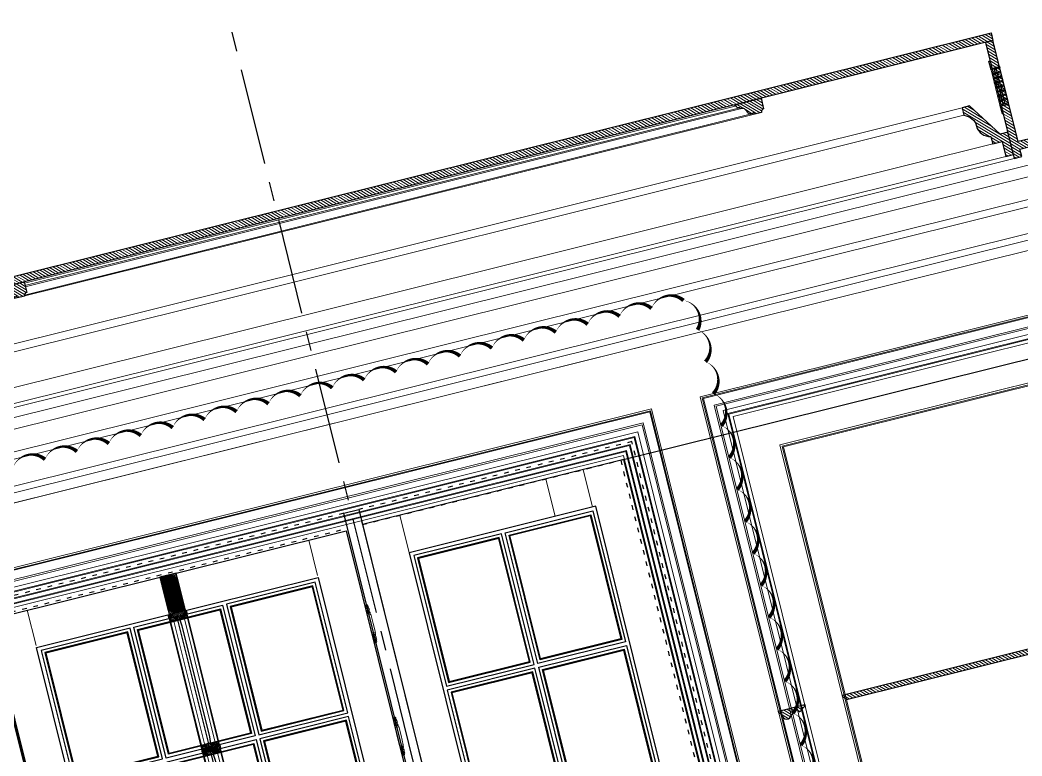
# Model space of a CAD drawing. Header units: inches. Extents: x 122939 to 389145, y 29603 to 529479.
# Drawn here: x 337555 to 340154, y 515883 to 517790 of the extents above; entities that cross this region are included whole.
import ezdxf

# ---------------------------------------------------------------- set-up
doc = ezdxf.new("R2010")
doc.units = ezdxf.units.IN
doc.header["$MEASUREMENT"] = 0
for name, pattern in [('ACAD_ISO03W100', [30, 12, -18]), ('CENTER', [2, 1.25, -0.25, 0.25, -0.25]), ('DASHDOT', [1, 0.5, -0.25, 0, -0.25])]:
    doc.linetypes.add(name, pattern=pattern)
for name, color, linetype in [('CQ Grg Gypsum', 41, 'Continuous'), ('FURNITURE', 252, 'Continuous'), ('gypsum', 31, 'Continuous'), ('hatch', 8, 'Continuous'), ('Layer7', 8, 'Continuous'), ('METAL', 5, 'Continuous'), ('PROJECTION', 8, 'Continuous')]:
    doc.layers.add(name, color=color, linetype=linetype)
for name, color, linetype, lineweight in [('CQ Grille', 211, 'A-4010 WALL SECTIONS$0$BATTING', 0), ('CQ gypsum 2', 42, 'Continuous', 0), ('CQ Gypsum Hatch', 8, 'Continuous', 20)]:
    doc.layers.add(name, color=color, linetype=linetype, lineweight=lineweight)
doc.styles.get("Standard").update_dxf_attribs({"font": 'arial.ttf'})
doc.linetypes.add('A-4010 WALL SECTIONS$0$BATTING', pattern='A,0.0001,-0.1,[134,ltypeshp.shx,S=0.1,R=0,X=-0.1,Y=0],-0.2,[134,ltypeshp.shx,S=0.1,R=180,X=0.1,Y=0],-0.1', length=0.4001000000000001)
doc.dimstyles.new('CQ 20', dxfattribs={"dimscale": 0.2, "dimtxt": 150, "dimasz": 100, "dimexe": 100, "dimexo": 20, "dimgap": 80, "dimtad": 1, "dimdec": 0, "dimzin": 0, "dimdsep": 46, "dimtxsty": 'Standard', "dimblk": 'DOT', "dimcen": 100, "dimclrd": 1, "dimclre": 1, "dimclrt": 3, "dimadec": 0, "dimazin": 0, "dimtfac": 1, "dimtdec": 0, "dimtofl": 0, "dimtmove": 0, "dimatfit": 3, "dimfxl": 1, "dimtolj": 1, "dimtzin": 0, "dimlwd": -1, "dimarcsym": 0})
pattern_1 = [(135, (0, 0), (-4.419417382415923, -4.41941738241592), [])]
pattern_2 = [(135, (-731.5624121256333, 902.8979244012171), (-1.767766952966369, -1.767766952966369), [])]
pattern_3 = [(135, (-484.0624121256315, 791.2379308583695), (-1.767766952966369, -1.767766952966369), [])]

# ---------------------------------------------------------------- blocks, each defined once
blk = doc.blocks.new('section ceiling c and d')
at = {"layer": 'CQ Gypsum Hatch'}
h = blk.add_hatch(dxfattribs=at)
h.set_pattern_fill('ANSI31', color=256, scale=50, angle=89.99999999999999, style=0)
h.set_pattern_definition(pattern_1)
h.paths.add_polyline_path([(233496.9999999944, -77495.99998771911), (233496.9999999944, -77475.99998771911), (236387.0827586252, -77475.99998771964), (236387.082758625, -77495.99998771964)])
h = blk.add_hatch(dxfattribs=at)
h.set_pattern_fill('ANSI31', color=256, scale=50, angle=89.99999999999999, style=0)
h.set_pattern_definition([(135, (-1970.082758630422, -2.095475792884827e-09), (-4.419417382415923, -4.41941738241592), [])])
edge = h.paths.add_edge_path()
edge.add_line((233796.999999994, -77495.99998620548), (233796.9999999939, -77524.37417744893))
edge.add_arc((233796.9999999937, -77532.18667744903), 7.812499999999999, 89.9999999999839, 179.9999999999839)
edge.add_line((233789.1874999942, -77532.18667744903), (233770.4374999942, -77532.186677449))
edge.add_line((233770.4374999939, -77532.18667744892), (233770.4374999939, -77525.93667744889))
edge.add_arc((233763.4244095796, -77521.18439792958), 8.471575873886328, 269.2454723607782, 325.8772603763292, ccw=False)
edge.add_arc((233763.3769192867, -77519.8217148002), 9.8337331454836, 200.3020027309789, 269.62670473501373, ccw=False)
edge.add_arc((233711.1164921593, -77537.37203852087), 45.30040932053804, 18.18592639775025, 30.09764001402735)
edge.add_arc((233741.5624717535, -77519.57261538715), 10.03429423482947, 29.3458222726193, 84.05153147357571)
edge.add_arc((233738.5304368192, -77545.49400170404), 36.13183004922327, 83.52922315540752, 91.62468517509228)
edge.add_line((233737.5060161276, -77509.37669691897), (233737.5060161276, -77506.42338870215))
edge.add_arc((233738.3554601738, -77482.52190204262), 23.91657625425081, 257.9630168329807, 267.96460009574935, ccw=False)
edge.add_arc((233734.2034305464, -77502.35558701225), 3.653872664903471, 198.8512363217455, 256.7800205599295, ccw=False)
edge.add_arc((233747.2607251386, -77496.48165056092), 17.95877705049954, 190.9931405080333, 203.1300132639854, ccw=False)
edge.add_line((233729.6314912839, -77499.90623620816), (233726.506491284, -77499.9062362081))
edge.add_line((233726.5064912841, -77499.90623620793), (233726.5064912841, -77495.9999862079))
edge.add_line((233726.5064912842, -77495.99998620816), (233796.9999999943, -77495.9999862082))
h = blk.add_hatch(dxfattribs=at)
h.set_pattern_fill('ANSI31', color=256, scale=50, angle=89.99999999999999, style=0)
h.set_pattern_definition(pattern_1)
edge = h.paths.add_edge_path()
edge.add_line((235767.0827586244, -77495.99998620339), (235767.0827586244, -77524.37417744684))
edge.add_arc((235767.0827586241, -77532.18667744694), 7.812499999999999, 89.9999999999839, 179.9999999999839)
edge.add_line((235759.2702586246, -77532.18667744694), (235740.5202586247, -77532.18667744691))
edge.add_line((235740.5202586243, -77532.18667744682), (235740.5202586243, -77525.93667744679))
edge.add_arc((235733.50716821, -77521.18439792749), 8.471575873886328, 269.2454723607782, 325.8772603763292, ccw=False)
edge.add_arc((235733.4596779171, -77519.8217147981), 9.8337331454836, 200.3020027309789, 269.62670473501373, ccw=False)
edge.add_arc((235681.1992507897, -77537.37203851878), 45.30040932053804, 18.18592639775025, 30.09764001402735)
edge.add_arc((235711.645230384, -77519.57261538506), 10.03429423482947, 29.3458222726193, 84.05153147357571)
edge.add_arc((235708.6131954496, -77545.49400170194), 36.13183004922327, 83.52922315540752, 91.62468517509228)
edge.add_line((235707.588774758, -77509.37669691688), (235707.588774758, -77506.42338870006))
edge.add_arc((235708.4382188043, -77482.52190204052), 23.91657625425081, 257.9630168329807, 267.96460009574935, ccw=False)
edge.add_arc((235704.2861891768, -77502.35558701016), 3.653872664903471, 198.8512363217455, 256.7800205599295, ccw=False)
edge.add_arc((235717.343483769, -77496.48165055882), 17.95877705049954, 190.9931405080333, 203.1300132639854, ccw=False)
edge.add_line((235699.7142499143, -77499.90623620606), (235696.5892499145, -77499.906236206))
edge.add_line((235696.5892499145, -77499.90623620583), (235696.5892499145, -77495.9999862058))
edge.add_line((235696.5892499146, -77495.99998620606), (235767.0827586247, -77495.99998620611))
h = blk.add_hatch(dxfattribs=at)
h.set_pattern_fill('ANSI31', color=256, scale=50, angle=89.99999999999999, style=0)
h.set_pattern_definition([(135, (5238.99999998897, -7.62520357966423e-09), (-4.419417382415923, -4.41941738241592), [])])
h.paths.add_polyline_path([(236417.8461696338, -77785.99998772691), (236417.8461696338, -77765.99998772686), (236387.0827586248, -77765.99998772697), (236387.0827586248, -77495.99998772686), (236367.0827586247, -77495.99998772686), (236367.0827586248, -77805.99998772686), (236387.0827586247, -77805.99998772697), (236387.0827586248, -77785.99998772686)])
edge = h.paths.add_edge_path()
edge.add_line((236267.0827586248, -77645.99998772691), (236267.0827586248, -77665.99998772686))
edge.add_arc((236254.5636706293, -77701.37076486254), 37.52092002366012, 0.5661990946423998, 70.50915648572061, ccw=False)
edge.add_arc((236327.8890788671, -77700.66599894468), 35.80787787715262, 180.5344194090292, 260.6681698820662)
edge.add_line((236322.0827586247, -77735.99998772755), (236322.0827586249, -77755.99998772686))
edge.add_line((236322.0827586249, -77755.99998772686), (236347.0827586248, -77755.99998772686))
edge.add_line((236347.0827586248, -77755.99998772686), (236347.0827586247, -77795.99998772674))
edge.add_line((236347.0827586247, -77795.99998772674), (236367.0827586247, -77795.99998772697))
edge.add_line((236367.0827586247, -77795.99998772697), (236367.0827586249, -77735.99998772767))
edge.add_line((236367.0827586249, -77735.99998772767), (236347.0827586248, -77735.99998772755))
edge.add_line((236347.0827586248, -77735.99998772755), (236287.0827586247, -77645.99998772709))
edge.add_line((236287.0827586247, -77645.99998772709), (236267.0827586248, -77645.99998772691))
at = {"layer": 'CQ Grg Gypsum', "elevation": -1.118016549531316e-06}
blk.add_lwpolyline([(233496.9999999944, -77495.99998771911), (233496.9999999944, -77475.99998771911), (236387.0827586252, -77475.99998771964), (236387.082758625, -77495.99998771964)], close=True, dxfattribs=at)
at = {"layer": 'CQ Grg Gypsum'}
for points, elevation in [([(233796.9999999944, -77495.99998771917), (233796.9999999943, -77524.37417896272, 0.4142135623730696), (233789.1874999946, -77532.18667896243), (233770.4374999948, -77532.18667896243), (233770.4374999946, -77525.93667896232, -0.2522580878900783), (233763.3128506931, -77529.65524074773, -0.3120623172866313), (233754.1540890424, -77523.2337113092, 0.0520215070008044), (233750.3091413721, -77514.65501266997, 0.2433378965035784), (233742.6023653426, -77509.59235226968, 0.0353378151643051), (233737.5060161277, -77509.37669843255), (233737.5060161276, -77506.42339021526, -0.0436678643667718), (233733.3678251281, -77505.91263070132, -0.2582860905383594), (233730.7455490613, -77503.5361989967, -0.0530066584703844), (233729.6314912845, -77499.90623772179), (233726.5064912841, -77499.90623772144), (233726.5064912846, -77495.99998772144), (233796.9999999946, -77495.99998772121)], 4.172064042733835e-07), ([(235767.0827586249, -77495.99998771708), (235767.0827586247, -77524.37417896063, 0.4142135623730696), (235759.270258625, -77532.18667896034), (235740.5202586252, -77532.18667896034), (235740.520258625, -77525.93667896022, -0.2522580878900783), (235733.3956093235, -77529.65524074563, -0.3120623172866313), (235724.2368476728, -77523.23371130711, 0.0520215070008044), (235720.3919000025, -77514.65501266788, 0.2433378965035784), (235712.6851239731, -77509.59235226759, 0.0353378151643051), (235707.5887747581, -77509.37669843045), (235707.588774758, -77506.42339021317, -0.0436678643667718), (235703.4505837585, -77505.91263069923, -0.2582860905383594), (235700.8283076917, -77503.53619899461, -0.0530066584703844), (235699.7142499149, -77499.9062377197), (235696.5892499146, -77499.90623771935), (235696.589249915, -77495.99998771935), (235767.082758625, -77495.99998771911)], -1.466640768763068e-07)]:
    blk.add_lwpolyline(points, format="xyb", dxfattribs=dict(at, elevation=elevation))
at = {"layer": 'gypsum', "ltscale": 5, "elevation": -1.452116569820947e-07}
blk.add_lwpolyline([(236417.8461696338, -77785.99998772691), (236417.8461696338, -77765.99998772686), (236387.0827586248, -77765.99998772697), (236387.0827586248, -77495.99998772686), (236367.0827586247, -77495.99998772686), (236367.0827586248, -77805.99998772686), (236387.0827586247, -77805.99998772697), (236387.0827586248, -77785.99998772686), (236417.8461696338, -77785.99998772691)], dxfattribs=at)
blk.add_lwpolyline([(236267.0827586248, -77645.99998772691), (236267.0827586248, -77665.99998772686, -0.3150251714978598), (236292.0827586211, -77700.99998772395, 0.3646312828489309), (236322.0827586247, -77735.99998772755), (236322.0827586249, -77755.99998772686), (236347.0827586248, -77755.99998772686), (236347.0827586247, -77795.99998772674), (236367.0827586247, -77795.99998772697), (236367.0827586249, -77735.99998772767), (236347.0827586248, -77735.99998772755), (236287.0827586247, -77645.99998772709)], format="xyb", close=True, dxfattribs=at)
blk = doc.blocks.new('DIFFUSER SEC')
at = {"layer": 'FURNITURE', "color": 251, "linetype": 'Continuous', "lineweight": 0}
for p, q in [((55028.50211812685, -20119.84090920478), (55028.50211812685, -20213.84090920665)), ((55051.50211812708, -20119.84090920478), (55051.50211812708, -20213.84090920665))]:
    blk.add_line(p, q, dxfattribs=at)
at = {"layer": 'Layer7', "linetype": 'DASHDOT', "ltscale": 1000}
for p, q in [((55028.66382887423, -20116.84090920667), (55028.50211812684, -20116.67919845927)), ((55048.50211812684, -20217.50150354892), (55047.84152378461, -20216.84090920667))]:
    blk.add_line(p, q, dxfattribs=at)
at = {"layer": 'METAL'}
for points in [[(55048.50211812684, -20096.84090920664), (55048.50211812684, -20116.84090920665), (55028.50211812685, -20116.84090920665), (55028.50211812685, -20119.84090920478), (55051.50211812708, -20119.84090920478), (55051.50211812708, -20096.84090920664), (55048.50211812684, -20096.84090920664)], [(55048.50211812684, -20236.84090920665), (55048.50211812684, -20216.84090920664), (55028.50211812685, -20216.84090920664), (55028.50211812685, -20213.84090920665), (55051.50211812708, -20213.84090920665), (55051.50211812708, -20236.84090920665), (55048.50211812684, -20236.84090920665)]]:
    blk.add_lwpolyline(points, dxfattribs=at)
for points in [[(55028.50211812685, -20130.21590920665), (55051.50211812708, -20130.21590920665), (55051.50211812708, -20132.21590920664), (55028.50211812685, -20132.21590920664)], [(55028.50211812685, -20142.09090920478), (55051.50211812708, -20142.09090920478), (55051.50211812708, -20144.09090920664), (55028.50211812685, -20144.09090920664)], [(55028.50211812685, -20153.96590920664), (55051.50211812708, -20153.96590920664), (55051.50211812708, -20155.96590920664), (55028.50211812685, -20155.96590920664)], [(55028.50211812685, -20165.84090920664), (55051.50211812708, -20165.84090920664), (55051.50211812708, -20167.84090920664), (55028.50211812685, -20167.84090920664)], [(55028.50211812685, -20177.71590920665), (55051.50211812708, -20177.71590920665), (55051.50211812708, -20179.71590920665), (55028.50211812685, -20179.71590920665)], [(55028.50211812685, -20189.59090920664), (55051.50211812708, -20189.59090920664), (55051.50211812708, -20191.59090920664), (55028.50211812685, -20191.59090920664)], [(55028.50211812685, -20201.46590920664), (55051.50211812708, -20201.46590920664), (55051.50211812708, -20203.46590920664), (55028.50211812685, -20203.46590920664)]]:
    blk.add_lwpolyline(points, close=True, dxfattribs=at)
at = {"layer": 'PROJECTION'}
for p, q in [((55037.50211812684, -20130.21590920665), (55037.50211812684, -20119.84090920478)), ((55037.50211812684, -20142.09090920478), (55037.50211812684, -20132.21590920664)), ((55042.50211812707, -20130.21590920665), (55042.50211812707, -20119.84090920478)), ((55042.50211812707, -20142.09090920478), (55042.50211812707, -20132.21590920664)), ((55037.50211812684, -20153.96590920664), (55037.50211812684, -20144.09090920664)), ((55037.50211812684, -20165.84090920664), (55037.50211812684, -20155.96590920664)), ((55037.50211812684, -20177.71590920665), (55037.50211812684, -20167.84090920664)), ((55042.50211812707, -20153.96590920664), (55042.50211812707, -20144.09090920664)), ((55042.50211812707, -20165.84090920664), (55042.50211812707, -20155.96590920664)), ((55042.50211812707, -20177.71590920665), (55042.50211812707, -20167.84090920664)), ((55037.50211812684, -20189.59090920664), (55037.50211812684, -20179.71590920665)), ((55037.50211812684, -20201.46590920664), (55037.50211812684, -20191.59090920664)), ((55042.50211812707, -20189.59090920664), (55042.50211812707, -20179.71590920665)), ((55042.50211812707, -20201.46590920664), (55042.50211812707, -20191.59090920664)), ((55037.50211812684, -20213.84090920665), (55037.50211812684, -20203.46590920664)), ((55042.50211812707, -20213.84090920665), (55042.50211812707, -20203.46590920664))]:
    blk.add_line(p, q, dxfattribs=at)
blk = doc.blocks.new('french door panel')
at = {"lineweight": 0}
h = blk.add_hatch(dxfattribs=at)
h.set_pattern_fill('ANSI31', color=8, scale=20, angle=90)
h.set_pattern_definition(pattern_2)
edge = h.paths.add_edge_path()
edge.add_line((6357.984471745129, 4229.229499793187), (6357.984471745129, 4129.229499793187))
edge.add_line((6357.984471745129, 4129.229499793187), (6401.984471745129, 4129.229499793187))
edge.add_line((6401.984471745129, 4129.229499793187), (6401.984471745129, 4228.793211033593))
edge.add_line((6401.984471745129, 4228.793211033593), (6357.984471745129, 4228.793211033593))
h = blk.add_hatch(dxfattribs=at)
h.set_pattern_fill('ANSI31', color=8, scale=20)
h.set_pattern_definition([(45, (-731.5624121256333, 902.8979244012171), (-1.767766952966369, 1.767766952966369), [])])
h.paths.add_polyline_path([(6393.984471745129, 4109.229499793187), (6393.984471745129, 4111.229499793189, 0.4142135623731283), (6401.984471745128, 4119.229499793187), (6403.984471745135, 4119.229499793189), (6403.984471745126, 4129.229499793187), (6355.984471745129, 4129.229499793187), (6355.984471745129, 4119.229499793189), (6382.984471745129, 4119.229499793189), (6382.984471745103, 4109.229499793184)])
h = blk.add_hatch(dxfattribs=at)
h.set_pattern_fill('ANSI31', color=8, scale=20, angle=90)
h.set_pattern_definition(pattern_2)
h.paths.add_polyline_path([(6376.984471745127, 4109.229499793187), (6376.98447174513, 4119.229499793183), (6357.984471745131, 4119.229499793189, 0.4142135623732948), (6365.984471745129, 4111.229499793189), (6365.984471745129, 4109.229499793187)])
h = blk.add_hatch(dxfattribs=at)
h.set_pattern_fill('ANSI31', color=8, scale=20)
h.set_pattern_definition([(45, (-484.0624121256315, 791.2379308583695), (-1.767766952966369, 1.767766952966369), [])])
edge = h.paths.add_edge_path()
edge.add_line((6355.984471745131, 3760.069506375288), (6382.984471745098, 3760.069506375285))
edge.add_line((6382.984471745098, 3760.069506375285), (6382.984471745101, 3750.069506375282))
edge.add_line((6382.984471745101, 3750.069506375282), (6393.984471745131, 3750.069506375282))
edge.add_line((6393.984471745131, 3750.069506375282), (6393.984471745131, 3752.069506375284))
edge.add_arc((6393.984471745132, 3760.069506375282), 7.999999999998181, 269.9999999999935, 360)
edge.add_line((6401.984471745131, 3760.069506375282), (6403.984471745131, 3760.069506375284))
edge.add_line((6403.984471745131, 3760.069506375284), (6403.984471745129, 3770.069506375282))
edge.add_line((6403.984471745129, 3770.069506375282), (6401.984471745131, 3770.069506375282))
edge.add_arc((6393.984471745131, 3770.069506375282), 8, 360, 450)
edge.add_line((6393.984471745131, 3778.069506375282), (6393.984471745131, 3780.069506375285))
edge.add_line((6393.984471745131, 3780.069506375285), (6382.984471745096, 3780.069506375281))
edge.add_line((6382.984471745096, 3780.069506375281), (6382.984471745101, 3770.069506375282))
edge.add_line((6382.984471745101, 3770.069506375282), (6355.984471745134, 3770.069506375278))
edge.add_line((6355.984471745134, 3770.069506375278), (6355.984471745131, 3760.069506375288))
h = blk.add_hatch(dxfattribs=at)
h.set_pattern_fill('ANSI31', color=8, scale=20, angle=90)
h.set_pattern_definition(pattern_3)
edge = h.paths.add_edge_path()
edge.add_line((6357.984471745131, 3770.069506375279), (6376.984471745131, 3770.069506375285))
edge.add_line((6376.984471745131, 3770.069506375285), (6376.984471745128, 3780.069506375281))
edge.add_line((6376.984471745128, 3780.069506375281), (6365.98447174513, 3780.069506375281))
edge.add_line((6365.98447174513, 3780.069506375281), (6365.98447174513, 3778.069506375279))
edge.add_arc((6365.984471745128, 3770.069506375283), 7.999999999996362, 449.999999999987, 540.000000000013)
h = blk.add_hatch(dxfattribs=at)
h.set_pattern_fill('ANSI31', color=8, scale=20, angle=90)
h.set_pattern_definition(pattern_3)
edge = h.paths.add_edge_path()
edge.add_line((6357.984471745131, 3760.069506375286), (6376.984471745131, 3760.069506375281))
edge.add_line((6376.984471745131, 3760.069506375281), (6376.984471745128, 3750.069506375285))
edge.add_line((6376.984471745128, 3750.069506375285), (6365.98447174513, 3750.069506375285))
edge.add_line((6365.98447174513, 3750.069506375285), (6365.98447174513, 3752.069506375286))
edge.add_arc((6365.984471745128, 3760.069506375283), 7.999999999996362, 179.999999999987, 270.000000000013, ccw=False)
at = {"color": 8, "lineweight": 0}
for p, q in [((6003.734473446855, 4134.229499543302, -1.316455139054646e-09), (6003.734473446855, 4229.229499793187, -1.316455139054646e-09)), ((6756.234470043382, 4134.229499543302, -1.316455139054646e-09), (6756.234470043382, 4229.229499793187, -1.316455139054646e-09)), ((6355.984471745119, 1974.269500711855), (6355.984471745129, 4119.229499793189, -1.38554750225145e-09)), ((6357.984471745131, 4119.229499793189, -1.38554750225145e-09), (6357.984471745131, 3770.069506375279, -1.746497590247569e-09)), ((6365.984471745129, 4109.229499793187, -1.38554750225145e-09), (6365.984471745129, 3778.069506375281, -1.746497590247569e-09)), ((6393.984471745129, 4109.229499793187, -1.38554750225145e-09), (6393.984471745129, 3778.069506375284, -1.746497590247569e-09)), ((6401.984471745128, 4119.229499793189, -1.38554750225145e-09), (6401.984471745128, 3770.069506375286, -1.746497590247569e-09)), ((6403.984471745125, 1974.269500711855), (6403.984471745135, 4119.229499793189, -1.38554750225145e-09)), ((6357.984471745131, 3760.069506375289, -1.746497590247569e-09), (6357.984471745131, 3410.909506375281)), ((6365.984471745129, 3752.069506375288, -1.746497590247569e-09), (6365.984471745129, 3418.909506375282)), ((6393.984471745129, 3752.069506375286, -1.746497590247569e-09), (6393.984471745129, 3418.909506375285)), ((6401.984471745128, 3760.069506375286, -1.746497590247569e-09), (6401.984471745128, 3410.909506375285))]:
    blk.add_line(p, q, dxfattribs=at)
at = {"color": 0, "lineweight": -2}
for points, elevation in [([(5903.734471745119, 4229.229499793187), (6856.234471745119, 4229.229499793187), (6856.234471745119, 1662.229499795234), (5903.734471745119, 1662.229499795234)], -4.618491674171499e-10), ([(6003.734471745119, 4129.229499793187), (6756.234471745119, 4129.229499793187), (6756.234471745119, 1964.269500711857), (6003.734471745119, 1964.269500711858)], -4.618491674171499e-10), ([(6251.234471414366, 4119.229506375292), (6013.734471539294, 4119.229506375292), (6013.734466206621, 3770.06950637528), (6251.234466081693, 3770.06950637528)], -4.300424503255624e-10), ([(6243.234471414362, 4111.229506375288), (6021.734471539297, 4111.229506375288), (6021.734466206624, 3778.069506375284), (6243.234466081689, 3778.069506375284)], -4.300424503255624e-10), ([(6241.23447141436, 4109.229506375286), (6023.734471539299, 4109.229506375286), (6023.734466206626, 3780.069506375286), (6241.234466081687, 3780.069506375286)], -4.300424503255624e-10), ([(6261.234471414356, 4119.229506375292), (6498.734471289428, 4119.229506375292), (6498.734465956755, 3770.06950637528), (6261.234466081683, 3770.06950637528)], -4.300424503255624e-10), ([(6269.23447141436, 4111.229506375288), (6490.734471289425, 4111.229506375288), (6490.734465956752, 3778.069506375284), (6269.234466081687, 3778.069506375284)], -4.300424503255624e-10), ([(6271.234471414362, 4109.229506375286), (6488.734471289423, 4109.229506375286), (6488.73446595675, 3780.069506375286), (6271.234466081689, 3780.069506375286)], -4.300424503255624e-10), ([(6746.234471414369, 4119.229506375292), (6508.734471539297, 4119.229506375292), (6508.734466206624, 3770.06950637528), (6746.234466081696, 3770.06950637528)], -4.300424503255624e-10), ([(6738.234471414366, 4111.229506375288), (6516.734471539301, 4111.229506375288), (6516.734466206628, 3778.069506375284), (6738.234466081693, 3778.069506375284)], -4.300424503255624e-10), ([(6736.234471414364, 4109.229506375286), (6518.734471539303, 4109.229506375286), (6518.73446620663, 3780.069506375286), (6736.234466081691, 3780.069506375286)], -4.300424503255624e-10), ([(6261.234471414357, 3760.06950637529), (6498.734471289429, 3760.06950637529), (6498.734465956756, 3410.909506375278), (6261.234466081684, 3410.909506375278)], -4.300424503255624e-10), ([(6269.234471414361, 3752.069506375286), (6490.734471289426, 3752.069506375286), (6490.734465956753, 3418.909506375282), (6269.234466081688, 3418.909506375282)], -4.300424503255624e-10), ([(6271.234471414363, 3750.069506375285), (6488.734471289424, 3750.069506375285), (6488.734465956751, 3420.909506375284), (6271.23446608169, 3420.909506375284)], -4.300424503255624e-10), ([(6746.23447141437, 3760.06950637529), (6508.734471539298, 3760.06950637529), (6508.734466206625, 3410.909506375278), (6746.234466081697, 3410.909506375278)], -4.300424503255624e-10), ([(6738.234471414366, 3752.069506375286), (6516.734471539302, 3752.069506375286), (6516.734466206629, 3418.909506375282), (6738.234466081693, 3418.909506375282)], -4.300424503255624e-10), ([(6736.234471414365, 3750.069506375285), (6518.734471539304, 3750.069506375285), (6518.734466206631, 3420.909506375284), (6736.234466081692, 3420.909506375284)], -4.300424503255624e-10)]:
    blk.add_lwpolyline(points, close=True, dxfattribs=dict(at, elevation=elevation))
at = {"color": 8, "lineweight": -2, "elevation": -1.38554750225145e-09}
blk.add_lwpolyline([(6357.984471745129, 4229.229499793187), (6357.984471745129, 4129.229499793187), (6401.984471745129, 4129.229499793187), (6401.984471745129, 4228.793211033593), (6357.984471745129, 4228.793211033593)], dxfattribs=at)
at = {"color": 8, "lineweight": -2}
for points, elevation in [([(6355.984471745129, 4119.229499793189), (6355.984471745129, 4129.229499793187), (6403.984471745126, 4129.229499793187), (6403.984471745135, 4119.229499793189), (6401.984471745128, 4119.229499793187, -0.4142135623731283), (6393.984471745129, 4111.229499793189), (6393.984471745129, 4109.229499793187), (6382.984471745103, 4109.229499793184), (6382.984471745129, 4119.229499793189), (6355.984471745129, 4119.229499793189)], -1.38554750225145e-09), ([(6357.984471745131, 4119.229499793189), (6376.98447174513, 4119.229499793183), (6376.984471745127, 4109.229499793187), (6365.984471745129, 4109.229499793187), (6365.984471745129, 4111.229499793189, -0.4142135623732282), (6357.984471745131, 4119.229499793187, 1)], -1.38554750225145e-09), ([(6357.984471745131, 3770.069506375281), (6376.984471745131, 3770.069506375286), (6376.984471745128, 3780.069506375283), (6365.98447174513, 3780.069506375283), (6365.98447174513, 3778.069506375281, 0.4142135623732282), (6357.984471745131, 3770.069506375283, -1)], -1.284648422830419e-09), ([(6357.984471745131, 3760.069506375288), (6376.984471745131, 3760.069506375283), (6376.984471745128, 3750.069506375286), (6365.98447174513, 3750.069506375286), (6365.98447174513, 3752.069506375288, -0.4142135623732282), (6357.984471745131, 3760.069506375286, 1)], -1.284648422830419e-09)]:
    blk.add_lwpolyline(points, format="xyb", dxfattribs=dict(at, elevation=elevation))
at = {"color": 8}
for points, elevation in [([(6383.15180173263, 3796.317487521756), (6381.15180173263, 3772.069506375279), (6377.15180173263, 3772.069506375279), (6377.15180173263, 4117.229499793187), (6381.15180173263, 4117.229499793187), (6383.15180173263, 4092.98151864671)], -1.38554750225145e-09), ([(6383.151801732558, 3437.157487646708), (6381.151801732558, 3412.909506500231), (6377.151801732558, 3412.909506500231), (6377.151801732558, 3758.069506375286), (6381.151801732558, 3758.069506375286), (6383.151801732558, 3733.82152522881)], -9.236983348342998e-10)]:
    blk.add_lwpolyline(points, close=True, dxfattribs=dict(at, elevation=elevation))
at = {"color": 8, "lineweight": -2, "elevation": -9.236983348342998e-10}
blk.add_lwpolyline([(6355.984471745131, 3770.069506375279), (6382.984471745098, 3770.069506375283), (6382.984471745101, 3780.069506375286), (6393.984471745131, 3780.069506375286), (6393.984471745131, 3778.069506375284, -0.4142135623730951), (6401.984471745131, 3770.069506375286), (6403.984471745131, 3770.069506375284), (6403.984471745129, 3760.069506375286), (6401.984471745131, 3760.069506375286, -0.4142135623730951), (6393.984471745131, 3752.069506375286), (6393.984471745131, 3750.069506375283), (6382.984471745096, 3750.069506375286), (6382.984471745101, 3760.069506375286), (6355.984471745134, 3760.069506375289)], format="xyb", close=True, dxfattribs=at)
blk = doc.blocks.new('french door fixed panel')
at = {"color": 8, "lineweight": 0}
for p, q in [((7001.234471745032, 4134.229499793204), (7001.234471745091, 4234.229499793204)), ((7391.499736393976, 4134.229499793204), (7391.499736393976, 4234.229499793204)), ((7491.499736393918, 4134.229499793204), (7491.499736393918, 4234.229499793262))]:
    blk.add_line(p, q, dxfattribs=at)
at = {"color": 0, "lineweight": -2}
for points, elevation in [([(7599.935649247956, 4234.229499793146), (6901.234471745149, 4234.229499793204), (6901.234471745265, 1662.229499795183), (7599.935649248131, 1662.229499795183)], -4.618491674171499e-10), ([(7499.935649247956, 4134.229499793204), (7001.234471745032, 4134.229499793204), (7001.234471745091, 1969.269500711875), (7499.935649247956, 1969.269500711875)], -4.618491674171499e-10), ([(7245.585068201472, 4124.229506375326), (7011.234471539326, 4124.229506375326), (7011.234466206573, 3775.069506375294), (7245.585062868835, 3775.069506375352)], -4.300424503262887e-10), ([(7237.585068201413, 4116.229506375326), (7019.234471539268, 4116.229506375326), (7019.234466206573, 3783.069506375294), (7237.585062868835, 3783.069506375352)], -4.300424503262887e-10), ([(7235.585068201472, 4114.229506375326), (7021.234471539326, 4114.229506375326), (7021.234466206632, 3785.069506375294), (7235.585062868835, 3785.069506375294)], -4.300424503262887e-10), ([(7255.585068201472, 4124.229506375326), (7489.935664863675, 4124.229506375326), (7489.935670196312, 3775.069506375294), (7255.585073534166, 3775.069506375294)], -4.300424503262887e-10), ([(7263.585068201472, 4116.229506375326), (7481.935664863675, 4116.229506375268), (7481.935670196312, 3783.069506375352), (7263.585073534108, 3783.069506375294)], -4.300424503262887e-10), ([(7265.585068201472, 4114.229506375326), (7479.935664863617, 4114.229506375268), (7479.93567019637, 3785.069506375294), (7265.585073534108, 3785.069506375294)], -4.300424503262887e-10), ([(7245.585068201472, 3765.069506375352), (7011.234471539268, 3765.069506375294), (7011.234466206632, 3415.909506375319), (7245.585062868835, 3415.909506375319)], -4.300424503262887e-10), ([(7237.585068201472, 3757.069506375352), (7019.234471539268, 3757.069506375294), (7019.234466206573, 3423.909506375261), (7237.585062868835, 3423.909506375319)], -4.300424503262887e-10), ([(7235.585068201472, 3755.069506375294), (7021.234471539268, 3755.069506375294), (7021.23446620669, 3425.909506375261), (7235.585062868835, 3425.909506375261)], -4.300424503262887e-10), ([(7255.585068201472, 3765.069506375294), (7489.935664863675, 3765.069506375352), (7489.93567019637, 3415.909506375319), (7255.585073534108, 3415.909506375261)], -4.300424503262887e-10), ([(7263.585068201472, 3757.069506375352), (7481.935664863675, 3757.069506375294), (7481.93567019637, 3423.909506375319), (7263.585073534108, 3423.909506375319)], -4.300424503262887e-10), ([(7265.585068201472, 3755.069506375294), (7479.935664863617, 3755.069506375294), (7479.93567019637, 3425.909506375319), (7265.585073534166, 3425.909506375261)], -4.300424503262887e-10)]:
    blk.add_lwpolyline(points, close=True, dxfattribs=dict(at, elevation=elevation))
blk = doc.blocks.new('_Dot')
at = {"color": 0, "linetype": 'ByBlock', "lineweight": -2}
blk.add_line((-0.5, 0), (-1, 0), dxfattribs=at)
at = {"color": 0, "linetype": 'ByBlock', "const_width": 0.5}
blk.add_lwpolyline([(-0.25, 0, 1), (0.25, 0, 1)], format="xyb", close=True, dxfattribs=at)
blk = doc.blocks.new('*D271')
at = {"color": 1, "lineweight": -2, "transparency": 16777216}
for p, q in [((339116.9894588485, 516650.2415309062), (341872.506274485, 517335.8094464831)), ((339778.0291962216, 514158.985367542), (342494.7293613069, 514834.8957662215))]:
    blk.add_line(p, q, dxfattribs=at)
at = {"color": 1, "transparency": 16777216}
blk.add_line((341857.9267076246, 517311.5723627031), (342470.4922775268, 514849.475333082), dxfattribs=at)
at = {"layer": 'Defpoints', "color": 0, "transparency": 16777216}
for p in [(339113.1077937845, 516649.2757792142, -0.008507984190826986), (342475.3210359866, 514830.0670077617), (339774.1475311575, 514158.01961585, 1.140626190267342e-06)]:
    blk.add_point(p, dxfattribs=at)
at = {"color": 1, "transparency": 16777216, "xscale": 20, "yscale": 20, "zscale": 20}
for p, rotation in [((341853.0979491648, 517330.9806880233), 103.9714232843947), ((342475.3210359866, 514830.0670077617), 283.9714232843947)]:
    blk.add_blockref('_Dot', p, dxfattribs=dict(at, rotation=rotation))
at = {"color": 3, "transparency": 16777216, "insert": (342194.6002027999, 516088.0850051111), "char_height": 30, "attachment_point": 5, "rotation": 283.97142328439463}
blk.add_mtext('\\A1;2577', dxfattribs=at)
blk = doc.blocks.new('hinge paumelle')
at = {"color": 0, "lineweight": 0}
for p, q in [((3515.297846339664, 5242.200949064212), (3523.774750723701, 5242.200949064212)), ((3516.195832499341, 5246.861111220753), (3522.876764564023, 5246.861111220753)), ((3516.195832499341, 5245.520244834039), (3522.876764564023, 5245.520244834039)), ((3515.297846339664, 5193.955579129092), (3523.774750723701, 5193.955579129092)), ((3516.195832499341, 5190.636283359267), (3522.876764564023, 5190.636283359267)), ((3516.195832499341, 5189.295416972553), (3522.876764564023, 5189.295416972553))]:
    blk.add_line(p, q, dxfattribs=at)
for points in [[(3519.536298531682, 5254.020558116275), (3515.297846339664, 5254.020558116275, -0.1974194546054029), (3516.7019059398, 5250.728199974506, -0.3095970445515397), (3515.297846339664, 5248.362590053672), (3519.536298531682, 5248.362590053672)], [(3519.536298531682, 5262.813310367163), (3515.750347845355, 5262.813310367163, -0.4040636116031261), (3516.11575677733, 5258.527174588247, 0.5080170375045381), (3517.385165701918, 5254.020558116275), (3519.536298531682, 5254.020558116275)], [(3519.536298531682, 5262.813310367163), (3523.322249218009, 5262.813310367163, 0.4040636116031261), (3522.956840286035, 5258.527174588247, -0.5080170375045381), (3521.687431361447, 5254.020558116275), (3519.536298531682, 5254.020558116275)], [(3519.536298531682, 5254.020558116275), (3523.774750723701, 5254.020558116275, 0.1974194546054029), (3522.370691123564, 5250.728199974506, 0.3095970445515397), (3523.774750723701, 5248.362590053672), (3519.536298531682, 5248.362590053672)], [(3519.536298531682, 5182.13597007703), (3515.297846339664, 5182.13597007703, 0.1974194546054029), (3516.7019059398, 5185.428328218798, 0.3095970445515397), (3515.297846339664, 5187.793938139633), (3519.536298531682, 5187.793938139633)], [(3519.536298531682, 5173.343217826142), (3515.750347845355, 5173.343217826142, 0.4040636116031261), (3516.11575677733, 5177.629353605058, -0.5080170375045381), (3517.385165701918, 5182.13597007703), (3519.536298531682, 5182.13597007703)], [(3519.536298531682, 5182.13597007703), (3523.774750723701, 5182.13597007703, -0.1974194546054029), (3522.370691123564, 5185.428328218798, -0.3095970445515397), (3523.774750723701, 5187.793938139633), (3519.536298531682, 5187.793938139633)], [(3519.536298531682, 5173.343217826142), (3523.322249218009, 5173.343217826142, -0.4040636116031261), (3522.956840286035, 5177.629353605058, 0.5080170375045381), (3521.687431361447, 5182.13597007703), (3519.536298531682, 5182.13597007703)]]:
    blk.add_lwpolyline(points, format="xyb", dxfattribs=at)
for points in [[(3519.536298531682, 5248.362590053672), (3515.297846339664, 5248.362590053672), (3515.297846339664, 5246.861111220753), (3516.195832499341, 5246.861111220753), (3516.195832499341, 5245.520244834039), (3515.297846339664, 5245.520244834039), (3515.297846339664, 5242.200949064212), (3514.536298531682, 5242.200949064212), (3514.536298531682, 5218.078264096653)], [(3519.536298531682, 5248.362590053672), (3523.774750723701, 5248.362590053672), (3523.774750723701, 5246.861111220753), (3522.876764564023, 5246.861111220753), (3522.876764564023, 5245.520244834039), (3523.774750723701, 5245.520244834039), (3523.774750723701, 5242.200949064212), (3524.536298531682, 5242.200949064212), (3524.536298531682, 5218.078264096653)], [(3519.536298531682, 5187.793938139633), (3515.297846339664, 5187.793938139633), (3515.297846339664, 5189.295416972553), (3516.195832499341, 5189.295416972553), (3516.195832499341, 5190.636283359267), (3515.297846339664, 5190.636283359267), (3515.297846339664, 5193.955579129092), (3514.536298531682, 5193.955579129092), (3514.536298531682, 5218.078264096653)], [(3519.536298531682, 5187.793938139633), (3523.774750723701, 5187.793938139633), (3523.774750723701, 5189.295416972553), (3522.876764564023, 5189.295416972553), (3522.876764564023, 5190.636283359267), (3523.774750723701, 5190.636283359267), (3523.774750723701, 5193.955579129092), (3524.536298531682, 5193.955579129092), (3524.536298531682, 5218.078264096653)]]:
    blk.add_lwpolyline(points, dxfattribs=at)
for centre, start, end in [((3519.536298531682, 5265.711992102841), 287.5594804702311, 252.440519529769), ((3519.536298531682, 5170.444536090465), 107.559480470231, 72.440519529769)]:
    blk.add_arc(centre, 3.04034903303708, start, end, dxfattribs=at)

msp = doc.modelspace()

# ---------------------------------------------------------------- hatches: boundary and pattern name
at = {"layer": 'CQ Gypsum Hatch'}
h = msp.add_hatch(dxfattribs=at)
h.set_pattern_fill('ANSI31', color=256, scale=49.99999999999999, angle=283.9714232829857, style=0)
h.set_pattern_definition([(328.9714232829857, (103309.9389137176, 541366.7704200903), (3.221659560689483, 5.355689467754646), [])])
edge = h.paths.add_edge_path()
edge.add_line((340909.5155545204, 516343.9585573197), (339687.5414118859, 516039.9334608231))
edge.add_line((339687.5414118858, 516039.9334608231), (339688.7486015006, 516035.0813794931))
edge.add_arc((339689.8247266928, 516030.0214211071), 5.173125196340882, 15.855548362982518, 102.00647672741479, ccw=False)
edge.add_line((339694.8010329184, 516031.434786115), (339697.7122817163, 516032.1590998839))
edge.add_line((339697.7122817163, 516032.1590998839), (339698.4365954853, 516029.2478510858))
edge.add_line((339698.4365954853, 516029.2478510857), (340904.8977569187, 516329.4133441384))
h = msp.add_hatch(dxfattribs=at)
h.set_pattern_fill('ANSI31', color=256, scale=49.99999999999999, angle=283.9714232829857, style=0)
h.set_pattern_definition([(328.9714232829857, (572341.3528966908, 485182.5086283657), (3.221659560689482, 5.355689467754646), [])])
edge = h.paths.add_edge_path()
edge.add_arc((339543.286950928, 515989.8892387943), 11.87903636255243, -178.74489884281638, 0.025333464981883935, ccw=False)
edge.add_line((339531.4107645733, 515989.6290416202), (339529.1556163492, 515989.0679645626))
edge.add_ellipse((339524.946795784, 515988.0208171363), major_axis=(-1.577489809869015, 6.34043630001166), ratio=0.6638061429967712, start_angle=270, end_angle=360)
edge.add_line((339523.3693059742, 515994.3612534362), (339522.2619173641, 515998.8122025944))
edge.add_line((339522.2619173641, 515998.8122025945), (339590.6391471954, 516015.824341536))
edge.add_line((339590.6391471954, 516015.824341536), (339591.8711633449, 516010.8724744192))
edge.add_arc((339593.3796102033, 516001.2572677236), 9.73281109047891, 98.91596879981854, 160.0508379058154)
edge.add_line((339584.2308094202, 516004.5779688471), (339581.9233925659, 516004.0038874429))
edge.add_arc((339576.8193375959, 516003.2931705604), 5.153299489080544, -159.98436297018873, 7.927209516568382, ccw=False)
edge.add_arc((339570.3273790157, 515990.4674451379), 11.18424105332716, 81.51664647509867, 177.855547078789)
edge.add_spline(control_points=[(339559.1509706982, 515990.8859485483), (339557.8226425096, 515990.5554627454), (339556.494314319, 515990.2249769419), (339555.1659861302, 515989.894491139)], knot_values=[0, 0, 0, 0, 0.1671919628781495, 0.1671919628781495, 0.1671919628781495, 0.1671919628781495], degree=3, periodic=0)

# ---------------------------------------------------------------- linework, layer by layer
at = {"color": 2}
msp.add_lwpolyline([(337536.8890280466, 516630.9717174929, 0, 10, -0.52056705), (337619.6882235534, 516651.5853902801, 0, 10, -0.52056705), (337702.521481455, 516672.0951373746, 0, 10, -0.52056705), (337785.3192282621, 516692.7793021665, 0, 10, -0.52056705), (337868.1181253046, 516713.39456114, 0, 10, -0.52056705), (337950.9501878477, 516733.9074522859, 0, 10, -0.52056705), (338033.7494428621, 516754.5868148688, 0, 10, -0.52056705), (338116.5480471571, 516775.2036802793, 0, 10, -0.52056705), (338199.3789260745, 516795.7197067527, 0, 10, -0.52056705), (338282.1796714073, 516816.3942555389, 0, 10, -0.52056705), (338364.9779886298, 516837.0127477526, 0, 10, -0.52056705), (338447.8076958462, 516857.5319002997, 0, 10, -0.52056705), (338530.6099134539, 516878.2016241298, 0, 10, -0.52056705), (338613.4079492374, 516898.8217636198, 0, 10, -0.52056705), (338696.236496867, 516919.3440324592, 0, 10, -0.52056705), (338779.0401685532, 516940.0089206086, 0, 10, -0.52056705), (338861.83792849, 516960.6307279473, 0, 10, -0.52056705), (338944.665328835, 516981.156102771, 0, 10, -0.52056705), (339027.4704362524, 517001.8161449565, 0, 10, -0.52056705), (339110.2679258934, 517022.4396408077, 0, 10, -0.52056705), (339193.0941914423, 517042.9681107831, 0, 10, -0.52056705), (339275.9007160945, 517063.6232971679, 0, 10, -0.52056705), (339312.5142703153, 516987.5277522136, 0, 10, -0.52056705), (339333.1456036309, 516904.7183250302, 0, 10, -0.52056705), (339353.6593733985, 516821.9026622191, 0, 10, -0.52056705), (339374.3215018899, 516739.0977510462, 0, 10, -0.52056705), (339394.9550360333, 516656.2887907533, 0, 10, -0.52056705), (339415.4714906748, 516573.4733945805, 0, 10, -0.52056705), (339436.1287095131, 516490.6677418247, 0, 10, -0.52056705), (339456.7644181577, 516407.8592385394, 0, 10, -0.52056705), (339477.2835506903, 516325.0440992904, 0, 10, -0.52056705), (339497.9358935493, 516242.2377250038, 0, 10, -0.52056705), (339518.5737499976, 516159.4296687613, 0, 10, -0.52056705), (339539.0955529879, 516076.6147766861, 0, 10, -0.52056705), (339559.7430543643, 515993.8077010415, 0, 10, -0.52056705), (339580.3830315524, 515911.0000817971, 0, 10, -0.52056705), (339600.9074971168, 515828.1854271108, 0, 10, -0.52056705)], format="xyseb", dxfattribs=at)
at = {"color": 0, "linetype": 'ACAD_ISO03W100'}
for points, elevation in [([(339735.3308805446, 514148.3620989379), (339774.1475311858, 514158.0196158566), (339142.2669275069, 516697.7499467736), (338433.6056361833, 516521.4362180622), (338443.263153102, 516482.6195674215), (339113.1077937844, 516649.2757792141)], -0.006373246402415971), ([(338394.7889855425, 516511.7787011436), (336532.104154351, 516048.345870788), (336541.7616712697, 516009.5292201473), (338404.4465024612, 516472.9620505028), (338404.4465024612, 516472.9620505028), (338394.7889855425, 516511.7787011436)], 3.493377764042516e-07)]:
    msp.add_lwpolyline(points, close=True, dxfattribs=dict(at, elevation=elevation))
at = {"color": 0, "elevation": 0.002134737326561847}
msp.add_lwpolyline([(339089.6300321586, 513884.664260544), (339050.8133815178, 513875.0067436254), (338394.7889855425, 516511.7787011436), (338433.6056361833, 516521.4362180622)], close=True, dxfattribs=at)
at = {"layer": 'CQ Grg Gypsum'}
for p, q in [((339522.2619173641, 515998.8122025945, -0.006374387490455406), (339590.6391471954, 516015.824341536, -0.006374387490455406)), ((339590.6391471954, 516015.824341536, -0.006374387490455406), (339591.8711633446, 516010.8724744191, -0.006374387490455406)), ((339523.3693059743, 515994.3612534355, -0.006374387490455406), (339522.2619173641, 515998.8122025945, -0.006374387490455406)), ((339529.1556163501, 515989.0679645629, -0.006374387490455406), (339531.4107648935, 515989.6290416999, -0.006374387490455406)), ((339581.9233925646, 516004.0038874425, -0.006374387490455406), (339584.2308094211, 516004.5779688474, -0.006374387490455406))]:
    msp.add_line(p, q, dxfattribs=at)
at = {"layer": 'CQ Grg Gypsum', "elevation": -0.006374387490455406}
msp.add_lwpolyline([(340909.5155545204, 516343.9585573197), (339687.5414118858, 516039.9334608231), (339688.7486015007, 516035.0813794931, -0.3946714064356992), (339694.8010329184, 516031.434786115), (339697.7122817163, 516032.1590998839), (339698.4365954853, 516029.2478510857), (340904.8977569187, 516329.4133441385)], format="xyb", dxfattribs=at)
at = {"layer": 'CQ Grg Gypsum'}
for centre, radius, start, end in [((339543.286950928, 515989.8892387943, -0.006374387490455406), 11.87903636259608, 181.2550939463902, 0.02533346594171298), ((339570.3273790157, 515990.4674451379, -0.006374387490455406), 11.18424105331578, 81.51664646205191, 177.855547072333), ((339576.8193375959, 516003.2931705604, -0.006374387490455406), 5.153299489085096, 200.0156370376464, 7.92720951431747), ((339593.3796102035, 516001.2572677236, -0.006374387490455406), 9.732811090518279, 98.91596880050461, 160.0508379065934)]:
    msp.add_arc(centre, radius, start, end, dxfattribs=at)
at = {"layer": 'CQ Grg Gypsum', "extrusion": (0, 0, -0.9999999999999999)}
msp.add_ellipse((339524.946795784, 515988.0208171363, -0.006374387490455406), major_axis=(-1.577489809869014, 6.340436300011657), ratio=0.6638061429967712, start_param=0, end_param=1.570796326794897, dxfattribs=at)
at = {"layer": 'CQ Grg Gypsum'}
msp.add_spline([(339555.1659861302, 515989.894491139, -0.006374387490455406), (339559.1509706982, 515990.8859485483, -0.006374387490455406)], degree=3, dxfattribs=at)
at = {"layer": 'CQ gypsum 2'}
for p, q in [((339998.5299605586, 517562.9238238899, 0.001995015583927913), (334622.263226158, 516225.317768573, 0.001995949740780844)), ((339409.6412084934, 517566.9568074301, 0.001997331480084996), (337566.2489016167, 517108.3239244399, 0.001997331480084996)), ((339421.8888140817, 517563.2881590738, 0.001997331480084996), (337567.8223893784, 517101.9995736518, 0.001997331480084996)), ((339422.6018546837, 517560.4222207412, 0.001997331480084996), (337568.5354299803, 517099.1336353191, 0.001997331480084996)), ((340003.3587190179, 517543.5154985695, 0.001995015583927913), (334627.0919846173, 516205.9094432527, 0.001995949740780844)), ((339460.0662966139, 517546.2379536747, 0.001995796257131191), (335105.7691923782, 516462.8962109205, 0.001996922537525463)), ((339452.7577529864, 517547.0282110606, 0.001995799777806433), (337566.2590862057, 517077.6705387544, 0.001996287738644051)), ((340430.7651005569, 517479.5496227772, 0.001995853726438886), (334279.4883865543, 515949.1223975184, 0.001996922545673597)), ((340078.4610267163, 517469.4571203899, 0.001994997036241295), (334595.4485030532, 516105.2928935478, 0.001995949740780844)), ((340437.8210704883, 517451.1894222166, 0.001995853726438873), (334286.5443564123, 515920.7621969396, 0.001996922545673597)), ((340134.2016548357, 517431.8010136214, 0.001994981860861336), (334563.8516672307, 516045.9073737134, 0.001995949740780844)), ((340112.3789502854, 517436.6764178228, 0.001994988605474651), (334580.8456133215, 516060.440294833, 0.001995949740780844)), ((340503.3663969919, 517408.571235701, 0.001995834813945369), (334243.2443542408, 515851.0634770499, 0.001996922545673597)), ((340513.3491238721, 517391.8031913351, 0.001995833844815007), (334247.6495345769, 515832.907748553, 0.001996922545673597)), ((340609.9868031038, 517346.3445404893, 0.001995805041236645), (334178.5166371755, 515746.2056590812, 0.001996922545673597)), ((340618.9549335992, 517331.4406823777, 0.001995804199610168), (334182.6410324706, 515730.0966878578, 0.001996922545673597)), ((340643.8045351536, 517311.2727873069, 0.001995797709551086), (334170.1389958694, 515700.6357684932, 0.001996922545673597))]:
    msp.add_line(p, q, dxfattribs=at)
at = {"layer": 'CQ gypsum 2', "elevation": -0.006374387490455406}
for points in [[(339702.3713312635, 515274.8948379833), (341255.0438248528, 515661.197123947), (340872.1251657095, 517200.2697386758), (339319.4526721202, 516813.967452712)], [(339705.5330044033, 515280.1508059761), (341249.78785686, 515664.3587970866), (340868.9634925698, 517195.0137706829), (339324.7086401131, 516810.8057795724)], [(339707.2270758089, 515282.9670316553), (341246.9716311807, 515666.0528684921), (340867.2694211642, 517192.1975450036), (339327.5248657923, 516809.1117081668)], [(339724.0785347667, 515310.9809107002), (341218.9577521358, 515682.9043274501), (340850.4179622064, 517164.1836659587), (339355.5387448373, 516792.2602492089)], [(339727.0720619279, 515315.9573526818), (341213.9813101543, 515685.8978546112), (340847.4244350453, 517159.2072239771), (339360.5151868188, 516789.2667220478)], [(339738.0188326979, 515334.1552732924), (341195.7833895437, 515696.8446253814), (340836.4776642751, 517141.0093033666), (339378.7131074293, 516778.3199512776)], [(339745.4903533066, 515346.5759352146), (341183.3627276215, 515704.31614599), (340829.0061436664, 517128.5886414443), (339391.1337693516, 516770.848430669)], [(339747.2236887575, 515349.4574334745), (341180.4812293615, 515706.0494814409), (340827.2728082155, 517125.7071431844), (339394.0152676115, 516769.1150952181)], [(339753.7364221532, 515360.284206756), (341169.6544560801, 515712.5622148366), (340820.7600748198, 517114.880369903), (339404.842040893, 516762.6023618224)], [(339826.6342564584, 515481.4696256545), (341048.4690371815, 515785.4600491419), (340747.8622405146, 516993.6949510044), (339526.0274597916, 516689.7045275172)], [(339830.2740103093, 515487.5203554095), (341042.4183074266, 515789.0998029927), (340744.2224866638, 516987.6442212495), (339532.0781895465, 516686.0647736664)], [(339832.4609453383, 515491.1559179762), (341038.7827448599, 515791.2867380216), (340742.0355516347, 516984.0086586828), (339535.7137521132, 516683.8778386374)]]:
    msp.add_lwpolyline(points, close=True, dxfattribs=at)
at = {"layer": 'CQ gypsum 2'}
for points, elevation in [([(339192.7952429554, 516950.2641336347), (337387.821811009, 516501.1898016408)], -0.004377558977231261), ([(336300.2900929943, 513499.8268922602), (335699.7964191576, 515913.4031091715), (339193.2954115206, 516782.5797400026), (339793.7890853573, 514369.0035230911)], -0.006374387490455406), ([(336304.4989135595, 513500.8740396865), (335705.0523871491, 515910.2414360326), (339190.1337383817, 516777.3237720111), (339789.5802647921, 514367.9563756649)], -0.006374387490455406), ([(336306.473217825, 513501.365243243), (335707.5178949711, 515908.7583353236), (339188.6506376727, 516774.8582641891), (339787.6059605266, 514367.4651721083)], -0.006374387490455406), ([(336329.1964983257, 513507.0187569352), (335735.8946891641, 515891.6885685151), (339171.5808708642, 516746.4814699962), (339764.8826800258, 514361.8116584161)], -0.006374387490455406), ([(336333.1608054019, 513508.0050698196), (335740.8453091247, 515888.7105743234), (339168.6028766725, 516741.5308500355), (339760.9183729498, 514360.8253455317)], -0.006374387490455406), ([(336347.7448670284, 513511.6335596449), (335759.0578605764, 515877.7550025222), (339157.6473048712, 516723.3182985838), (339746.3343113232, 514357.1968557064)], -0.006374387490455406), ([(336357.6901526303, 513514.107929854), (335771.4775163875, 515870.2840871293), (339150.1763894784, 516710.8986427728), (339736.3890257213, 514354.7224854974)], -0.006374387490455406), ([(336359.9975694846, 513514.6820112583), (335774.359014646, 515868.5507516793), (339148.4430540283, 516708.0171445142), (339734.081608867, 514354.1484040931)], -0.006374387490455406), ([(336374.2981142522, 513518.2399625693), (335792.2175107247, 515857.8081582228), (339137.7004605719, 516690.1586484356), (339719.7810640994, 514350.590452782)], -0.006374387490455406), ([(336376.6055311087, 513518.8140439742), (335795.099008986, 515856.0748227711), (339135.9671251202, 516687.2771501743), (339717.4736472429, 514350.0163713772)], -0.006374387490455406), ([(336386.5516223743, 513521.288614631), (335807.5196709084, 515848.6033021624), (339128.4956045114, 516674.8564882518), (339707.5275559773, 514347.5418007203)], -0.006374387490455406), ([(336388.8599456197, 513521.8629215438), (335810.4023010667, 515846.8692858298), (339126.7615881788, 516671.9738580935), (339705.2192327318, 514346.9674938075)], -0.006374387490455406), ([(336397.3317195962, 513523.9706845568), (335820.9818380561, 515840.5052748663), (339120.3975772154, 516661.3943211041), (339696.7474587554, 514344.8597307945)], -0.006374387490455406)]:
    msp.add_lwpolyline(points, dxfattribs=dict(at, elevation=elevation))
at = {"layer": 'hatch', "linetype": 'CENTER', "ltscale": 200}
for p, q in [((340583.1793272825, 503740.8581039872, 0.002135878414601282), (336394.9992512855, 520574.4939339585, 0.002135878414601282)), ((339445.1753465747, 512372.7768489433, 0.002134737326561847), (337864.1302712245, 518727.5028985101, 0.002134737326561847))]:
    msp.add_line(p, q, dxfattribs=at)

# ---------------------------------------------------------------- block references
at = {"color": 0, "rotation": 13.97142328298569}
for name, p in [('french door fixed panel', (332768.5341011812, 510707.2837072553, 0.002134737788411015)), ('french door panel', (332768.5341011812, 510707.2837072553, 0.002134737788411015)), ('hinge paumelle', (336310.4774371154, 510311.8973813597, 0.002134737326561847)), ('hinge paumelle', (336382.9088140054, 510020.772501554, 0.002134737326561847))]:
    msp.add_blockref(name, p, dxfattribs=at)
at = {"color": 0, "xscale": -1, "rotation": 13.97142328298562}
msp.add_blockref('french door panel', (344222.3563426891, 513556.9752765885, 0.002134737788411015), dxfattribs=at)
at = {"layer": 'CQ Grg Gypsum', "color": 0, "rotation": 13.97142328298569}
msp.add_blockref('section ceiling c and d', (91974.42076312043, 535868.0314766474, 0.001995942921208067), dxfattribs=at)
at = {"layer": 'CQ Grille', "extrusion": (0, 0, -1), "zscale": -1, "rotation": 346.0285767170143}
msp.add_blockref('DIFFUSER SEC', (-388639.1846811017, 550477.469682605, -0.003447567860815303), dxfattribs=at)

# ---------------------------------------------------------------- dimensions: what is measured, and where the dimension line sits
at = {"color": 4}
dim = msp.add_linear_dim(base=(342475.3210359866, 514830.0670077617, 0.002134737788411015), p1=(339113.1077937844, 516649.2757792141, -0.006373246402415971), p2=(339774.1475311575, 514158.0196158499, 0.002135878414601282), angle=103.9714232843946, dimstyle='CQ 20', dxfattribs=at)
dim.commit()
dim.dimension.update_dxf_attribs({"geometry": '*D271', "text_midpoint": (342194.6002027999, 516088.0850051111, 0.002134737788411015)})

doc.saveas('drawing.dxf')
